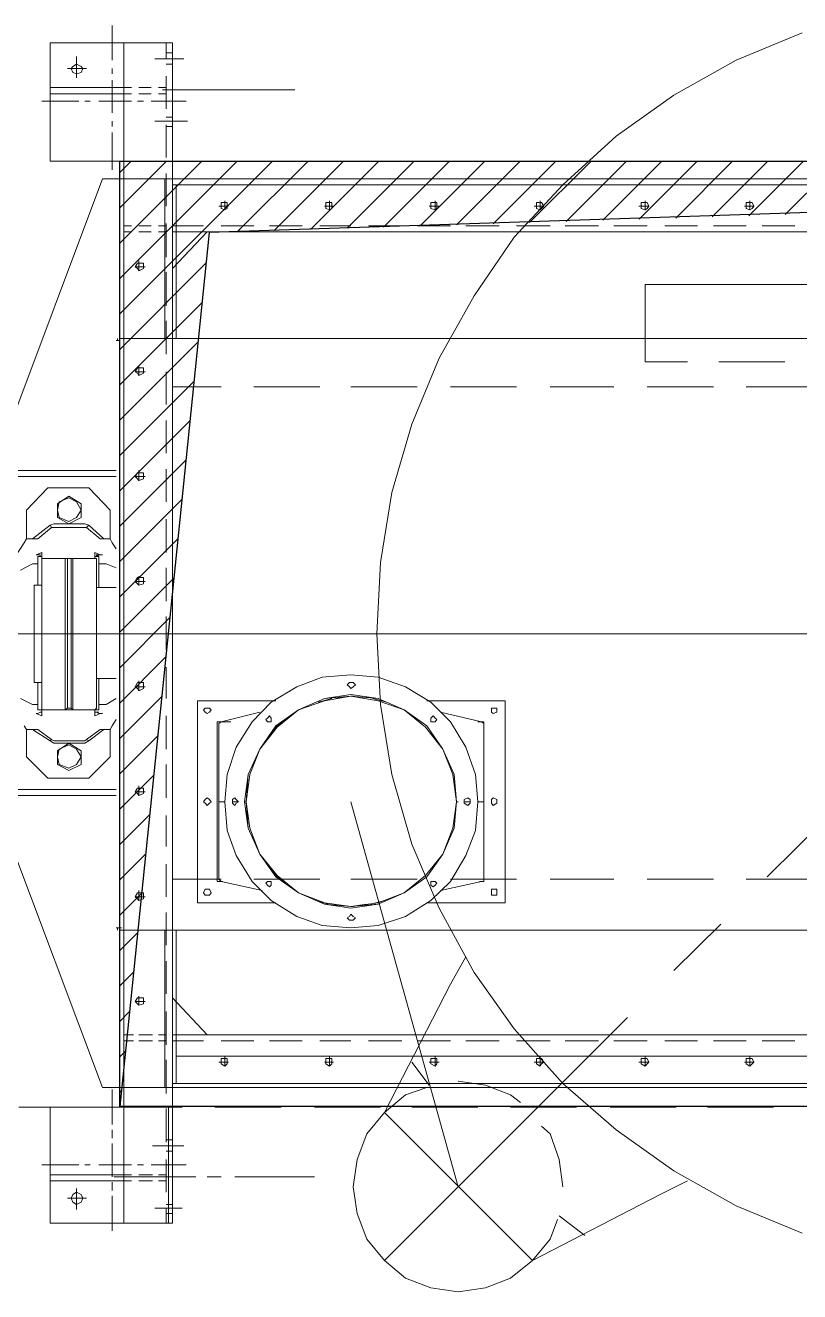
# Model space of a CAD drawing. Header units: millimetres. Extents: x 3220 to 226993, y 817 to 176024.
# Drawn here: x 43920 to 45394, y 163539 to 165950 of the extents above; entities that cross this region are included whole.
import ezdxf

# ---------------------------------------------------------------- set-up
doc = ezdxf.new("R2010")
doc.units = ezdxf.units.MM
doc.linetypes.add('AXES', pattern=[50.8, 31.75, -6.35, 6.35, -6.35])
doc.layers.add('Axe', color=1, linetype='AXES', lineweight=9)

# ---------------------------------------------------------------- blocks, each defined once
blk = doc.blocks.new("SYST7ME D'AXE")
at = {"layer": 'Axe', "ltscale": 15}
blk.add_line((-500, 9000), (15500, 9000), dxfattribs=at)
blk = doc.blocks.new('Level 0m')
h = blk.add_hatch()
h.set_pattern_fill('ANSI31', color=256, scale=15)
h.paths.add_polyline_path([(3392.2, -9000), (3300, -9000), (3300, -9900)])
h.paths.add_polyline_path([(3470.4, -8235.8), (6000, -8157.4), (6000, -8100), (3300, -8100), (3300, -9000), (3392.2, -9000)])
h.paths.add_polyline_path([(7550, -8100), (6000, -8100), (6000, -8157.4)])
blk.add_lwpolyline([(3300, -8100), (7550, -8100), (7550, -9900), (3300, -9900)], close=True)
blk.add_lwpolyline([(7550, -8100), (3470.4, -8235.8), (3300, -9900)])
blk.add_blockref("SYST7ME D'AXE", (0, -18000))
blk = doc.blocks.new('ligne melange T')
at = {"color": 7, "linetype": 'Continuous', "lineweight": 15, "true_color": 0x000007}
for points in [[(-867.2, 4263.1), (-867.2, 263.3)], [(862.9, 263.3), (862.9, 3629.5)], [(803.6, 2262.5), (803.6, 270.5)], [(-666.2, 1763.4), (-666.2, 1163.1), (-518.6, 1163.1)], [(-563.4, 163.5), (-563.4, 1678), (-563.4, 1678)], [(563.4, 163.5), (563.4, 1678), (563.4, 1678)], [(-518.6, 1429.2), (-518.6, 1303.4)], [(-518.6, 1244.1), (-518.6, 1163.1), (-518.6, 1163.1)], [(126.6, 896.9), (126.6, 747.9)], [(511.4, 896.9), (126.6, 896.9)], [(511.4, 747.9), (511.4, 896.9)], [(167.1, 852), (148.3, 773.9)], [(167.1, 852), (170, 856.4), (319, 856.4)], [(167.1, 856.4), (167.1, 844.8), (167.1, 844.8)], [(470.9, 856.4), (167.1, 856.4)], [(319, 844.8), (319, 856.4)], [(466.5, 856.4), (319, 856.4)], [(319, 856.4), (319, 844.8)], [(488.2, 773.9), (470.9, 852), (470.9, 856.4), (466.5, 856.4)], [(470.9, 852), (470.9, 856.4)], [(470.9, 852), (470.9, 856.4)], [(470.9, 847.7), (470.9, 856.4)], [(319, 818.8), (319, 830.3)], [(319, 830.3), (319, 818.8)], [(319, 804.3), (266.9, 800), (219.2, 778.3), (174.3, 747.9), (143.9, 704.5), (122.2, 655.3), (115, 603.2), (122.2, 552.6), (143.9, 503.4), (174.3, 460), (219.2, 429.6), (266.9, 407.9), (319, 400.7)], [(319, 804.3), (266.9, 797.1), (219.2, 778.3), (177.2, 745), (143.9, 704.5), (126.6, 655.3), (117.9, 603.2), (126.6, 552.6), (143.9, 503.4), (177.2, 462.9), (219.2, 429.6), (266.9, 410.8), (319, 403.6)], [(319, 804.3), (319, 807.2)], [(319, 804.3), (319, 807.2)], [(319, 403.6), (369.6, 410.8), (418.8, 429.6), (459.3, 462.9), (492.6, 503.4), (511.4, 552.6), (518.6, 603.2), (511.4, 655.3), (492.6, 704.5), (459.3, 745), (418.8, 778.3), (369.6, 797.1), (319, 804.3)], [(319, 400.7), (369.6, 407.9), (418.8, 429.6), (462.2, 460), (492.6, 503.4), (514.3, 552.6), (521.5, 603.2), (514.3, 655.3), (492.6, 704.5), (462.2, 747.9), (418.8, 778.3), (369.6, 800), (319, 804.3)], [(122.2, 645.2), (129.5, 671.2)], [(507, 666.9), (514.3, 640.8)], [(514.3, 633.6), (518.6, 603.2)], [(117.9, 603.2), (117.9, 607.6)], [(122.2, 574.3), (117.9, 603.2)], [(518.6, 603.2), (518.6, 607.6)], [(129.5, 541), (122.2, 567.1)], [(514.3, 559.8), (507, 536.7)], [(126.6, 460), (126.6, 311)], [(511.4, 311), (511.4, 460)], [(148.3, 429.6), (167.1, 355.9), (170, 351.5)], [(470.9, 355.9), (488.2, 434)], [(319, 400.7), (319, 403.6)], [(319, 403.6), (319, 400.7)], [(319, 377.6), (319, 389.1)], [(319, 389.1), (319, 377.6)], [(167.1, 374.7), (167.1, 348.6), (470.9, 348.6)], [(319, 351.5), (319, 363.1)], [(319, 363.1), (319, 351.5)], [(170, 351.5), (319, 351.5)], [(470.9, 355.9), (466.5, 351.5), (319, 351.5)], [(470.9, 348.6), (470.9, 358.8)], [(470.9, 348.6), (470.9, 355.9)], [(470.9, 348.6), (470.9, 355.9)], [(126.6, 311), (511.4, 311)], [(-855.7, 263.3), (-855.7, 270.5)], [(-855.7, 270.5), (-563.4, 270.5), (-563.4, 270.5)], [(563.4, 270.5), (855.7, 270.5), (855.7, 270.5)], [(855.7, 270.5), (855.7, 263.3)], [(-867.2, 263.3), (-867.2, 248.8)], [(-563.4, 263.3), (-867.2, 263.3), (-867.2, 263.3)], [(-563.4, 248.8), (-867.2, 248.8), (-867.2, 248.8)], [(-867.2, 248.8), (-867.2, 130.2), (-381.2, -52.1), (-311.7, -52.1)], [(307.4, -52.1), (378.3, -52.1), (862.9, 130.2), (862.9, 248.8)], [(563.4, 263.3), (862.9, 263.3), (862.9, 263.3)], [(563.4, 248.8), (862.9, 248.8), (862.9, 248.8)], [(862.9, 263.3), (862.9, 248.8)], [(-563.4, 163.5), (-563.4, 166.4), (-563.4, 166.4)], [(-563.4, 163.5), (-563.4, 166.4)], [(-563.4, 163.5), (559.1, 163.5), (559.1, 163.5)], [(-563.4, 159.1), (-559.1, 159.1), (-559.1, 159.1)], [(-559.1, 159.1), (-559.1, 163.5)], [(-559.1, 159.1), (-559.1, 156.2)], [(-300.2, -52.1), (-311.7, -52.1), (-311.7, 156.2)], [(-300.2, -52.1), (-300.2, 156.2), (-300.2, 156.2)], [(-174.3, 149), (-181.5, 144.7), (-181.5, 125.9), (-203.2, 99.8), (-203.2, 37.6)], [(-174.3, 149), (-162.7, 156.2)], [(-133.8, 123), (-133.8, 137.4), (-126.6, 156.2)], [(-89, 118.6), (-89, 156.2)], [(84.6, 156.2), (84.6, 118.6)], [(122.2, 156.2), (133.8, 137.4), (133.8, 133.1)], [(203.2, 37.6), (203.2, 96.9), (200.4, 99.8), (181.5, 125.9), (181.5, 144.7), (174.3, 149), (162.7, 156.2)], [(307.4, -52.1), (295.8, -52.1), (295.8, 156.2)], [(307.4, -52.1), (307.4, 156.2), (307.4, 156.2)], [(559.1, 163.5), (559.1, 166.4), (559.1, 166.4)], [(559.1, 163.5), (559.1, 166.4)], [(559.1, 163.5), (563.4, 163.5)], [(559.1, 159.1), (559.1, 163.5)], [(559.1, 159.1), (563.4, 159.1)], [(559.1, 156.2), (559.1, 159.1), (559.1, 159.1)], [(-236.5, 144.7), (-278.5, 104.2), (-278.5, 26), (-236.5, -14.5)], [(-181.5, 144.7), (-236.5, 144.7)], [(-181.5, 133.1), (-207.6, 104.2)], [(-151.2, 125.9), (-155.5, 115.7), (-143.9, 115.7)], [(-151.2, 125.9), (-151.2, 130.2)], [(-151.2, 123), (-151.2, 125.9)], [(-151.2, 123), (-151.2, 125.9)], [(-151.2, 123), (-151.2, 125.9)], [(-148.3, 115.7), (-148.3, 118.6), (-151.2, 123)], [(-151.2, 123), (-151.2, 118.6), (-148.3, 118.6)], [(-148.3, 115.7), (-148.3, 123), (-133.8, 123)], [(-148.3, 118.6), (-148.3, 123)], [(-133.8, 123), (-89, 123)], [(84.6, 123), (133.8, 123)], [(133.8, 133.1), (133.8, 123), (143.9, 123)], [(143.9, 115.7), (155.5, 115.7), (151.2, 125.9)], [(148.3, 115.7), (143.9, 115.7), (143.9, 123)], [(151.2, 123), (148.3, 118.6), (148.3, 115.7)], [(148.3, 118.6), (151.2, 123), (151.2, 123)], [(148.3, 118.6), (148.3, 123)], [(151.2, 125.9), (151.2, 130.2)], [(151.2, 123), (151.2, 125.9)], [(151.2, 125.9), (151.2, 123)], [(151.2, 123), (151.2, 125.9)], [(274.1, 26), (274.1, 104.2), (233.6, 144.7), (181.5, 144.7)], [(200.4, 33.3), (203.2, 30.4), (207.6, 37.6), (207.6, 96.9), (203.2, 104.2), (181.5, 133.1)], [(-203.2, 99.8), (-207.6, 104.2), (-210.5, 96.9), (-210.5, 37.6), (-207.6, 30.4), (-181.5, -2.9)], [(-148.3, 118.6), (-148.3, 115.7), (-143.9, 115.7)], [(-143.9, 115.7), (-143.9, 118.6), (-143.9, 118.6)], [(-143.9, 115.7), (-143.9, 118.6)], [(-143.9, 115.7), (-143.9, 118.6)], [(-143.9, 115.7), (-143.9, 118.6)], [(141, 118.6), (-143.9, 118.6)], [(-143.9, 118.6), (-143.9, 73.8), (-143.9, 73.8)], [(143.9, 115.7), (141, 118.6), (141, 118.6)], [(143.9, 115.7), (143.9, 118.6)], [(143.9, 115.7), (143.9, 118.6)], [(143.9, 115.7), (143.9, 118.6)], [(143.9, 115.7), (143.9, 118.6)], [(143.9, 115.7), (143.9, 73.8)], [(148.3, 118.6), (148.3, 115.7), (148.3, 115.7)], [(200.4, 99.8), (203.2, 104.2)], [(-248.1, 89.7), (-262.6, 66.5), (-248.1, 44.8), (-222.1, 44.8)], [(-248.1, 89.7), (-222.1, 89.7), (-222.1, 89.7)], [(-222.1, 44.8), (-210.5, 66.5), (-222.1, 89.7)], [(-143.9, 73.8), (-143.9, 59.3)], [(143.9, 73.8), (-143.9, 73.8)], [(-143.9, 70.9), (-143.9, 73.8)], [(143.9, 73.8), (141, 70.9), (141, 70.9)], [(143.9, 59.3), (143.9, 73.8)], [(222.1, 89.7), (207.6, 66.5), (222.1, 44.8), (248.1, 44.8)], [(222.1, 89.7), (248.1, 89.7), (248.1, 89.7)], [(248.1, 44.8), (259.7, 66.5), (248.1, 89.7)], [(141, 70.9), (-143.9, 70.9)], [(-143.9, 63.6), (-143.9, 70.9), (-143.9, 70.9)], [(141, 63.6), (-143.9, 63.6)], [(-143.9, 63.6), (-143.9, 14.5), (-143.9, 14.5)], [(143.9, 59.3), (-143.9, 59.3)], [(141, 70.9), (141, 63.6), (141, 63.6)], [(141, 63.6), (143.9, 59.3), (143.9, 14.5)], [(-203.2, 33.3), (-207.6, 30.4)], [(-203.2, 37.6), (-203.2, 33.3), (-181.5, 7.2)], [(174.3, -18.8), (181.5, -14.5), (181.5, 7.2), (200.4, 33.3), (203.2, 37.6)], [(181.5, -2.9), (203.2, 30.4), (203.2, 30.4)], [(274.1, 26), (233.6, -14.5)], [(-181.5, 7.2), (-181.5, -14.5), (-174.3, -18.8), (-133.8, -44.8), (-129.5, -47.7)], [(-151.2, 4.3), (-155.5, 14.5), (-143.9, 14.5)], [(-148.3, 11.6), (-151.2, 11.6), (-151.2, 7.2)], [(-151.2, 7.2), (-151.2, 11.6)], [(-151.2, 4.3), (-151.2, 7.2)], [(-151.2, 7.2), (-151.2, 4.3)], [(-151.2, 4.3), (-151.2, 7.2)], [(-148.3, 11.6), (-148.3, 14.5)], [(-148.3, 11.6), (-148.3, 14.5)], [(-133.8, 7.2), (-148.3, 7.2), (-148.3, 14.5)], [(-148.3, 14.5), (-143.9, 14.5), (-143.9, 14.5)], [(-148.3, 14.5), (-148.3, 11.6)], [(-143.9, 14.5), (-143.9, 18.8)], [(-143.9, 14.5), (-143.9, 18.8)], [(-143.9, 14.5), (-143.9, 18.8)], [(-143.9, 14.5), (-143.9, 18.8), (-143.9, 18.8)], [(141, 14.5), (-143.9, 14.5)], [(-133.8, 7.2), (-93.3, 7.2)], [(-122.2, -26), (-133.8, -2.9), (-133.8, 7.2)], [(-93.3, 14.5), (-93.3, 0), (-89, 0)], [(-93.3, 0), (91.9, 0)], [(89, 0), (-89, 0)], [(91.9, 14.5), (91.9, 0), (89, 0)], [(91.9, 7.2), (133.8, 7.2)], [(133.8, 7.2), (133.8, -2.9), (122.2, -26)], [(143.9, 14.5), (143.9, 7.2), (133.8, 7.2)], [(141, 14.5), (143.9, 14.5), (143.9, 14.5)], [(143.9, 14.5), (143.9, 18.8)], [(143.9, 14.5), (143.9, 18.8)], [(143.9, 14.5), (143.9, 18.8)], [(143.9, 14.5), (143.9, 18.8)], [(148.3, 14.5), (143.9, 14.5)], [(143.9, 14.5), (155.5, 14.5), (151.2, 4.3)], [(148.3, 11.6), (148.3, 14.5)], [(148.3, 11.6), (148.3, 14.5)], [(148.3, 14.5), (148.3, 11.6), (151.2, 7.2)], [(148.3, 11.6), (148.3, 14.5)], [(151.2, 7.2), (148.3, 11.6)], [(151.2, 4.3), (151.2, 7.2)], [(151.2, 4.3), (151.2, 7.2)], [(151.2, 4.3), (151.2, 7.2)], [(-236.5, -14.5), (-181.5, -14.5)], [(181.5, -14.5), (233.6, -14.5)]]:
    blk.add_lwpolyline(points, dxfattribs=at)
at = {"color": 7, "linetype": 'Continuous', "lineweight": 5, "true_color": 0x000007}
for points in [[(-855.7, 263.3), (-855.7, 4263.1)], [(-766, 263.3), (-766, 4263.1), (-766, 4263.1)], [(763.1, 263.3), (763.1, 4263.1)], [(855.7, 263.3), (855.7, 4263.1)], [(-1145, 1462.5), (-1092.9, 1336.6), (-1026.3, 1218), (-948.2, 1108.1), (-855.7, 1006.8), (-755.8, 914.2), (-644.5, 837.6), (-525.8, 771), (-400, 719), (-269.8, 681.3), (-136.7, 659.6), (-0.7, 652.4), (133.8, 659.6), (266.9, 681.3), (400, 719), (521.5, 771), (644.5, 837.6), (751.5, 914.2), (855.7, 1006.8), (943.9, 1108.1), (1022, 1218), (1088.6, 1336.6), (1140.6, 1462.5)], [(-470.9, 1481.3), (-470.9, 1355.4)], [(466.5, 1481.3), (466.5, 1355.4)], [(-777.5, 1385.8), (-777.5, 1448)], [(774.6, 1385.8), (774.6, 1448)], [(-777.5, 1293.2), (-777.5, 1355.4)], [(774.6, 1293.2), (774.6, 1355.4)], [(-470.9, 1293.2), (-470.9, 1167.4)], [(466.5, 1293.2), (466.5, 1167.4)], [(-777.5, 1200.7), (-777.5, 1262.9)], [(774.6, 1200.7), (774.6, 1262.9)], [(1066.9, 1192), (1040.8, 1244.1)], [(1192.7, 949), (1066.9, 1192), (1066.9, 1192)], [(-777.5, 1103.7), (-777.5, 1167.4)], [(774.6, 1103.7), (774.6, 1167.4)], [(-470.9, 1103.7), (-470.9, 982.2)], [(466.5, 1103.7), (466.5, 982.2)], [(-777.5, 1011.2), (-777.5, 1074.8)], [(774.6, 1011.2), (774.6, 1074.8)], [(1107.4, 999.6), (1145, 1048.8)], [(1052.4, 1006.8), (1000.3, 999.6), (951.1, 982.2), (936.7, 966.3)], [(1192.7, 949), (1152.2, 982.2), (1114.6, 996.7)], [(-777.5, 918.6), (-777.5, 982.2)], [(774.6, 918.6), (774.6, 982.2)], [(666.2, 792.7), (910.6, 666.9), (951.1, 633.6), (1000.3, 614.8), (1052.4, 607.6), (1103, 614.8), (1152.2, 633.6), (1192.7, 666.9), (1226, 707.4), (1244.8, 755.1), (1252, 807.2), (1244.8, 859.3), (1226, 907), (1192.7, 949)], [(-470.9, 918.6), (-470.9, 792.7)], [(466.5, 918.6), (466.5, 792.7)], [(891.8, 925.8), (877.4, 907), (858.5, 859.3), (851.3, 807.2)], [(-777.5, 821.7), (-777.5, 885.3)], [(774.6, 821.7), (774.6, 885.3)], [(666.2, 792.7), (614.1, 821.7)], [(-777.5, 729.1), (-777.5, 792.7)], [(774.6, 729.1), (774.6, 792.7)], [(815.1, 719), (858.5, 752.2), (858.5, 752.2)], [(862.9, 747.9), (877.4, 707.4), (910.6, 666.9)], [(-470.9, 729.1), (-470.9, 603.2)], [(466.5, 729.1), (466.5, 603.2)], [(-777.5, 636.5), (-777.5, 700.1)], [(774.6, 636.5), (774.6, 700.1)], [(-777.5, 543.9), (-777.5, 603.2)], [(774.6, 543.9), (774.6, 603.2)], [(-470.9, 543.9), (-470.9, 418.1)], [(466.5, 543.9), (466.5, 418.1)], [(-777.5, 448.4), (-777.5, 510.6)], [(774.6, 448.4), (774.6, 510.6)], [(-777.5, 355.9), (-777.5, 418.1)], [(774.6, 355.9), (774.6, 418.1)], [(-470.9, 355.9), (-470.9, 263.3), (-470.9, 263.3)], [(466.5, 355.9), (466.5, 263.3), (466.5, 263.3)], [(-777.5, 263.3), (-777.5, 322.6)], [(-766, 329.8), (-696.5, 263.3), (-696.5, 263.3)], [(763.1, 329.8), (692.2, 263.3)], [(774.6, 263.3), (774.6, 322.6)], [(1121.8, 263.3), (-1126.2, 263.3)], [(-1095.8, 251.7), (-1126.2, 251.7), (-1126.2, 251.7)], [(-1000.3, 251.7), (-1062.5, 251.7)], [(-1040.8, 251.7), (-1040.8, 237.2)], [(-1029.2, 251.7), (-1029.2, 237.2)], [(-907.7, 251.7), (-969.9, 251.7)], [(-900.5, 263.3), (-900.5, 241.6)], [(-815.1, 251.7), (-877.4, 251.7)], [(-718.2, 251.7), (-781.9, 251.7)], [(-777.5, 251.7), (-777.5, 237.2)], [(-766, 251.7), (-766, 237.2)], [(-625.6, 251.7), (-689.3, 251.7)], [(-533.1, 251.7), (-596.7, 251.7)], [(-437.6, 251.7), (-499.8, 251.7)], [(-407.2, 263.3), (-470.9, 263.3), (-470.9, 263.3)], [(-345, 251.7), (-407.2, 251.7)], [(-219.2, 263.3), (-345, 263.3)], [(-252.4, 251.7), (-314.6, 251.7)], [(-155.5, 251.7), (-219.2, 251.7)], [(-34, 263.3), (-155.5, 263.3)], [(-62.9, 251.7), (-126.6, 251.7)], [(29.7, 251.7), (-34, 251.7)], [(155.5, 263.3), (29.7, 263.3)], [(122.2, 251.7), (62.9, 251.7)], [(219.2, 251.7), (155.5, 251.7)], [(345, 263.3), (219.2, 263.3)], [(311.7, 251.7), (248.1, 251.7)], [(404.3, 251.7), (345, 251.7)], [(466.5, 263.3), (404.3, 263.3)], [(499.8, 251.7), (437.6, 251.7)], [(592.4, 251.7), (530.2, 251.7)], [(685, 251.7), (622.8, 251.7)], [(781.9, 251.7), (718.2, 251.7)], [(763.1, 251.7), (763.1, 237.2)], [(774.6, 251.7), (774.6, 237.2)], [(874.5, 251.7), (810.8, 251.7)], [(1121.8, 256), (900.5, 256), (900.5, 251.7)], [(900.5, 251.7), (900.5, 237.2)], [(967, 251.7), (903.4, 251.7)], [(1062.5, 251.7), (1000.3, 251.7)], [(1029.2, 251.7), (1029.2, 237.2)], [(1040.8, 251.7), (1040.8, 237.2)], [(1121.8, 251.7), (1092.9, 251.7)], [(-1040.8, 222.8), (-1040.8, 199.6)], [(-1029.2, 222.8), (-1029.2, 199.6)], [(-900.5, 230), (-900.5, 204)], [(-777.5, 222.8), (-777.5, 199.6)], [(-766, 222.8), (-766, 199.6)], [(763.1, 225.7), (763.1, 199.6)], [(774.6, 225.7), (774.6, 199.6)], [(900.5, 225.7), (900.5, 199.6)], [(1029.2, 225.7), (1029.2, 199.6)], [(1040.8, 225.7), (1040.8, 199.6)], [(1121.8, 170.7), (-1126.2, 170.7)], [(-1040.8, 185.2), (-1040.8, 170.7), (-1040.8, 170.7)], [(-1029.2, 185.2), (-1029.2, 170.7), (-1029.2, 170.7)], [(-900.5, 192.4), (-900.5, 170.7), (-900.5, 170.7)], [(-777.5, 185.2), (-777.5, 170.7), (-777.5, 170.7)], [(-766, 185.2), (-766, 170.7), (-766, 170.7)], [(763.1, 189.5), (763.1, 170.7), (763.1, 170.7)], [(774.6, 189.5), (774.6, 170.7), (774.6, 170.7)], [(900.5, 185.2), (900.5, 170.7), (900.5, 170.7)], [(1029.2, 185.2), (1029.2, 170.7), (1029.2, 170.7)], [(1040.8, 185.2), (1040.8, 170.7), (1040.8, 170.7)]]:
    blk.add_lwpolyline(points, dxfattribs=at)
at = {"color": 1, "linetype": 'Continuous', "lineweight": 5, "true_color": 0x000001}
for points in [[(-0.7, 1863.2), (462.2, 1395.9)], [(-0.7, 1604.3), (-0.7, 1229.6)], [(-815.1, 1352.6), (-815.1, 1369.9), (-815.1, 1369.9)], [(-815.1, 1352.6), (-815.1, 1369.9), (-815.1, 1369.9)], [(803.6, 1362.7), (822.4, 1362.7)], [(803.6, 1362.7), (822.4, 1362.7)], [(815.1, 1352.6), (815.1, 1369.9)], [(815.1, 1352.6), (815.1, 1369.9)], [(551.9, 1307.7), (640.1, 1218)], [(-815.1, 1151.5), (-815.1, 1170.3), (-815.1, 1170.3)], [(-815.1, 1151.5), (-815.1, 1170.3), (-815.1, 1170.3)], [(-0.7, 1167.4), (-0.7, 1103.7)], [(803.6, 1163.1), (822.4, 1163.1)], [(803.6, 1163.1), (822.4, 1163.1)], [(815.1, 1151.5), (815.1, 1170.3)], [(815.1, 1151.5), (815.1, 1170.3)], [(729.8, 1129.8), (1192.7, 666.9), (1192.7, 666.9)], [(-0.7, 1041.5), (-0.7, 666.9)], [(-815.1, 951.8), (-815.1, 970.7), (-815.1, 970.7)], [(-815.1, 951.8), (-815.1, 970.7), (-815.1, 970.7)], [(815.1, 951.8), (815.1, 970.7)], [(815.1, 951.8), (815.1, 970.7)], [(803.6, 963.4), (822.4, 963.4)], [(803.6, 963.4), (822.4, 963.4)], [(1192.7, 949), (910.6, 666.9)], [(1052.4, 807.2), (319, 603.2), (319, 603.2)], [(-815.1, 752.2), (-815.1, 771), (-815.1, 771)], [(-815.1, 752.2), (-815.1, 771), (-815.1, 771)], [(803.6, 763.8), (822.4, 763.8)], [(803.6, 763.8), (822.4, 763.8)], [(815.1, 752.2), (815.1, 771)], [(815.1, 752.2), (815.1, 771)], [(-0.7, 603.2), (-0.7, 541)], [(-807.9, 562.7), (-825.3, 562.7)], [(-807.9, 562.7), (-825.3, 562.7)], [(-815.1, 552.6), (-815.1, 570)], [(-815.1, 552.6), (-815.1, 570)], [(815.1, 552.6), (815.1, 570), (815.1, 570)], [(815.1, 552.6), (815.1, 570), (815.1, 570)], [(1033.6, 533.8), (1033.6, 381.9)], [(-1036.5, 496.2), (-1036.5, 244.5), (-1036.5, 244.5)], [(-0.7, 481.7), (-0.7, 123), (-0.7, 123)], [(-815.1, 351.5), (-815.1, 370.3), (-815.1, 370.3)], [(-815.1, 351.5), (-815.1, 370.3), (-815.1, 370.3)], [(803.6, 363.1), (822.4, 363.1)], [(803.6, 363.1), (822.4, 363.1)], [(815.1, 351.5), (815.1, 370.3)], [(815.1, 351.5), (815.1, 370.3)], [(1033.6, 355.9), (1033.6, 329.8)], [(-977.2, 292.2), (-977.2, 230), (-977.2, 230)], [(1033.6, 308.1), (1033.6, 151.9), (1033.6, 151.9)], [(-1095.8, 230), (-1095.8, 285)], [(-1014.8, 222.8), (-1014.8, 289.3), (-1014.8, 289.3)], [(974.3, 285), (974.3, 225.7), (974.3, 225.7)], [(1010.4, 222.8), (1010.4, 289.3), (1010.4, 289.3)], [(1092.9, 230), (1092.9, 282.1), (1092.9, 282.1)], [(-977.2, 230), (-977.2, 263.3)], [(1033.6, 225.7), (1033.6, 196.7), (1033.6, 196.7)], [(-1014.8, 196.7), (-1014.8, 208.3)], [(-692.2, 199.6), (-711, 199.6)], [(-699.4, 192.4), (-699.4, 211.2)], [(-492.6, 199.6), (-511.4, 199.6)], [(-499.8, 192.4), (-499.8, 211.2)], [(-292.9, 199.6), (-311.7, 199.6)], [(-300.2, 192.4), (-300.2, 211.2)], [(-110.7, 199.6), (-93.3, 199.6)], [(-100.5, 192.4), (-100.5, 211.2)], [(89, 199.6), (107.8, 199.6)], [(100.5, 192.4), (100.5, 211.2)], [(288.6, 199.6), (307.4, 199.6)], [(300.2, 192.4), (300.2, 211.2)], [(488.2, 199.6), (507, 199.6)], [(499.8, 192.4), (499.8, 211.2)], [(689.3, 199.6), (706.7, 199.6)], [(699.4, 192.4), (699.4, 211.2)], [(1010.4, 196.7), (1010.4, 208.3)], [(-1014.8, 123), (-1014.8, 185.2)], [(1010.4, 123), (1010.4, 185.2)], [(-1159.4, 149), (-1092.9, 149)], [(-1077, 149), (-1066.9, 149)], [(-1055.3, 149), (-993.1, 149)], [(-977.2, 149), (-967, 149)], [(-955.5, 149), (-884.6, 149), (-884.6, 149)], [(867.2, 149), (933.8, 149)], [(943.9, 149), (959.8, 149)], [(969.9, 149), (1033.6, 149)], [(1043.7, 149), (1059.6, 149)], [(1069.7, 149), (1136.3, 149), (1136.3, 149)], [(-1077, 63.6), (-1077, 99.8)], [(-1014.8, 96.9), (-1014.8, 107)], [(1010.4, 96.9), (1010.4, 107)], [(1074.1, 63.6), (1074.1, 99.8)], [(-1059.6, 81), (-1100.1, 81)], [(-1014.8, 14.5), (-1014.8, 85.3)], [(1010.4, 14.5), (1010.4, 85.3)], [(1055.3, 81), (1095.8, 81)]]:
    blk.add_lwpolyline(points, dxfattribs=at)
at = {"color": 11, "linetype": 'Continuous', "lineweight": 9, "true_color": 0x00000b}
for points in [[(-900.5, 1281.7), (-900.5, 1407.5)], [(900.5, 1281.7), (900.5, 1407.5)], [(-900.5, 1096.5), (-900.5, 1222.4)], [(900.5, 1096.5), (900.5, 1222.4)], [(-900.5, 907), (-900.5, 1032.9)], [(900.5, 907), (900.5, 1032.9)], [(-900.5, 719), (-900.5, 844.8)], [(900.5, 719), (900.5, 844.8)], [(-900.5, 533.8), (-900.5, 659.6)], [(900.5, 533.8), (900.5, 659.6)], [(-900.5, 344.3), (-900.5, 470.1)], [(900.5, 344.3), (900.5, 470.1)], [(-900.5, 159.1), (-900.5, 282.1)], [(-0.7, 263.3), (-0.7, 266.2)], [(900.5, 159.1), (900.5, 282.1)], [(-174.3, 263.3), (89, 263.3)], [(900.5, -28.9), (900.5, 96.9)]]:
    blk.add_lwpolyline(points, dxfattribs=at)
at = {"color": 5, "linetype": 'Continuous', "lineweight": 5, "true_color": 0x000005}
for points in [[(-0.7, 797.1), (-0.7, 1419.1)], [(-0.7, 543.9), (-0.7, 671.2)], [(-0.7, -52.1), (-0.7, 418.1)]]:
    blk.add_lwpolyline(points, dxfattribs=at)
at = {"color": 1, "linetype": 'Continuous', "lineweight": 5, "true_color": 0x000001}
for points in [[(-807.9, 1362.7), (-825.3, 1362.7)], [(-807.9, 1163.1), (-825.3, 1163.1)], [(-807.9, 963.4), (-825.3, 963.4)], [(-807.9, 763.8), (-825.3, 763.8)], [(803.6, 562.7), (822.4, 562.7)], [(-807.9, 363.1), (-825.3, 363.1)]]:
    blk.add_lwpolyline(points, close=True, dxfattribs=at)
at = {"color": 7, "linetype": 'Continuous', "lineweight": 5, "true_color": 0x000007}
for points in [[(-815.1, 1355.4), (-822.4, 1355.4), (-822.4, 1367), (-815.1, 1369.9), (-810.8, 1367), (-807.9, 1362.7), (-810.8, 1355.4)], [(-807.9, 1362.7), (-810.8, 1367), (-815.1, 1369.9), (-822.4, 1367), (-822.4, 1355.4), (-810.8, 1355.4)], [(822.4, 1362.7), (818, 1367), (815.1, 1369.9), (807.9, 1367), (807.9, 1355.4), (818, 1355.4)], [(815.1, 1355.4), (818, 1355.4), (822.4, 1362.7), (818, 1367), (815.1, 1369.9), (807.9, 1367), (807.9, 1355.4)], [(-815.1, 1155.8), (-822.4, 1155.8), (-822.4, 1167.4), (-815.1, 1170.3), (-810.8, 1167.4), (-807.9, 1163.1), (-810.8, 1155.8)], [(-807.9, 1163.1), (-810.8, 1167.4), (-815.1, 1170.3), (-822.4, 1167.4), (-822.4, 1155.8), (-810.8, 1155.8)], [(822.4, 1163.1), (818, 1167.4), (815.1, 1170.3), (807.9, 1167.4), (807.9, 1155.8), (818, 1155.8)], [(815.1, 1155.8), (818, 1155.8), (822.4, 1163.1), (818, 1167.4), (815.1, 1170.3), (807.9, 1167.4), (807.9, 1155.8)], [(-815.1, 956.2), (-822.4, 956.2), (-822.4, 966.3), (-815.1, 970.7), (-810.8, 966.3), (-807.9, 963.4), (-810.8, 956.2)], [(-807.9, 963.4), (-810.8, 966.3), (-815.1, 970.7), (-822.4, 966.3), (-822.4, 956.2), (-810.8, 956.2)], [(822.4, 963.4), (818, 966.3), (815.1, 970.7), (807.9, 966.3), (807.9, 956.2), (818, 956.2)], [(815.1, 956.2), (818, 956.2), (822.4, 963.4), (818, 966.3), (815.1, 970.7), (807.9, 966.3), (807.9, 956.2)], [(-815.1, 755.1), (-822.4, 755.1), (-822.4, 766.7), (-810.8, 766.7), (-807.9, 763.8), (-810.8, 755.1)], [(-807.9, 763.8), (-810.8, 766.7), (-822.4, 766.7), (-822.4, 755.1), (-810.8, 755.1)], [(822.4, 763.8), (818, 766.7), (807.9, 766.7), (807.9, 755.1), (818, 755.1)], [(815.1, 755.1), (818, 755.1), (822.4, 763.8), (818, 766.7), (807.9, 766.7), (807.9, 755.1)], [(-807.9, 562.7), (-810.8, 567.1), (-822.4, 567.1), (-822.4, 555.5), (-810.8, 555.5)], [(-815.1, 555.5), (-822.4, 555.5), (-822.4, 567.1), (-810.8, 567.1), (-807.9, 562.7), (-810.8, 555.5)], [(815.1, 555.5), (818, 555.5), (822.4, 562.7), (818, 567.1), (807.9, 567.1), (807.9, 555.5)], [(822.4, 562.7), (818, 567.1), (807.9, 567.1), (807.9, 555.5), (818, 555.5)], [(-815.1, 355.9), (-822.4, 355.9), (-822.4, 367.4), (-810.8, 367.4), (-807.9, 363.1), (-810.8, 355.9)], [(-807.9, 363.1), (-810.8, 367.4), (-822.4, 367.4), (-822.4, 355.9), (-810.8, 355.9)], [(822.4, 363.1), (818, 367.4), (807.9, 367.4), (807.9, 355.9), (818, 355.9)], [(815.1, 355.9), (818, 355.9), (822.4, 363.1), (818, 367.4), (807.9, 367.4), (807.9, 355.9)], [(-699.4, 192.4), (-706.7, 196.7), (-706.7, 208.3), (-696.5, 208.3), (-692.2, 199.6), (-696.5, 196.7)], [(-499.8, 192.4), (-507, 196.7), (-507, 208.3), (-496.9, 208.3), (-492.6, 199.6), (-496.9, 196.7)], [(-300.2, 192.4), (-307.4, 196.7), (-307.4, 208.3), (-295.8, 208.3), (-292.9, 199.6), (-295.8, 196.7)], [(-100.5, 192.4), (-96.2, 196.7), (-93.3, 199.6), (-96.2, 208.3), (-107.8, 208.3), (-107.8, 196.7)], [(100.5, 192.4), (103.4, 196.7), (107.8, 199.6), (103.4, 208.3), (91.9, 208.3), (91.9, 196.7)], [(300.2, 192.4), (303.1, 196.7), (307.4, 199.6), (303.1, 208.3), (292.9, 208.3), (292.9, 196.7)], [(499.8, 192.4), (504.1, 196.7), (507, 199.6), (504.1, 208.3), (492.6, 208.3), (492.6, 196.7)], [(699.4, 192.4), (703.8, 196.7), (706.7, 199.6), (703.8, 208.3), (692.2, 208.3), (692.2, 196.7)], [(-1066.9, 81), (-1069.7, 89.7), (-1077, 92.6), (-1081.3, 89.7), (-1085.7, 81), (-1081.3, 73.8), (-1077, 70.9), (-1069.7, 73.8)], [(1085.7, 81), (1081.3, 89.7), (1074.1, 92.6), (1066.9, 89.7), (1062.5, 81), (1066.9, 73.8), (1074.1, 70.9), (1081.3, 73.8)]]:
    blk.add_lwpolyline(points, close=True, dxfattribs=at)
at = {"color": 7, "linetype": 'Continuous', "lineweight": 15, "true_color": 0x000007}
for points in [[(151.2, 873.7), (148.3, 881), (141, 881), (141, 870.8), (148.3, 870.8)], [(326.2, 873.7), (321.9, 881), (314.6, 881), (311.7, 873.7), (314.6, 870.8), (321.9, 870.8)], [(496.9, 873.7), (496.9, 881), (485.3, 881), (485.3, 870.8), (496.9, 870.8)], [(559.1, 603.2), (554.8, 655.3), (537.4, 707.4), (507, 755.1), (470.9, 792.7), (421.7, 821.7), (373.9, 840.5), (319, 844.8), (266.9, 840.5), (214.8, 821.7), (167.1, 792.7), (129.5, 755.1), (100.5, 707.4), (81.7, 655.3), (77.4, 603.2), (81.7, 548.3), (100.5, 500.5), (129.5, 451.3), (167.1, 415.2), (214.8, 384.8), (266.9, 367.4), (319, 363.1), (373.9, 367.4), (421.7, 384.8), (470.9, 415.2), (507, 451.3), (537.4, 500.5), (554.8, 548.3)], [(326.2, 826), (321.9, 830.3), (314.6, 830.3), (311.7, 826), (314.6, 818.8), (321.9, 818.8)], [(518.6, 603.2), (514.3, 655.3), (492.6, 704.5), (459.3, 745), (418.8, 778.3), (369.6, 797.1), (319, 804.3), (266.9, 797.1), (219.2, 778.3), (177.2, 745), (143.9, 704.5), (122.2, 655.3), (117.9, 603.2), (122.2, 552.6), (143.9, 503.4), (177.2, 460), (219.2, 429.6), (266.9, 407.9), (319, 403.6), (369.6, 407.9), (418.8, 429.6), (459.3, 460), (492.6, 503.4), (514.3, 552.6)], [(167.1, 759.5), (167.1, 763.8), (162.7, 766.7), (159.8, 763.8), (155.5, 759.5), (159.8, 755.1), (167.1, 755.1)], [(481, 759.5), (478.1, 763.8), (473.8, 766.7), (470.9, 763.8), (470.9, 755.1), (478.1, 755.1)], [(103.4, 603.2), (100.5, 607.6), (96.2, 611.9), (91.9, 607.6), (91.9, 600.3), (96.2, 596), (100.5, 600.3)], [(544.6, 603.2), (544.6, 607.6), (540.3, 611.9), (537.4, 607.6), (533.1, 603.2), (537.4, 600.3), (540.3, 596), (544.6, 600.3)], [(167.1, 448.4), (167.1, 451.3), (159.8, 451.3), (155.5, 448.4), (159.8, 444.1), (162.7, 441.2), (167.1, 444.1)], [(481, 448.4), (478.1, 451.3), (470.9, 451.3), (470.9, 444.1), (473.8, 441.2), (478.1, 444.1)], [(326.2, 381.9), (321.9, 384.8), (319, 389.1), (314.6, 384.8), (311.7, 381.9), (314.6, 377.6), (321.9, 377.6)], [(151.2, 329.8), (148.3, 334.2), (143.9, 337.1), (141, 334.2), (141, 325.5), (143.9, 322.6), (148.3, 325.5)], [(326.2, 329.8), (321.9, 334.2), (319, 337.1), (314.6, 334.2), (311.7, 329.8), (314.6, 325.5), (319, 322.6), (321.9, 325.5)], [(496.9, 329.8), (496.9, 334.2), (492.6, 337.1), (485.3, 334.2), (485.3, 325.5), (492.6, 322.6), (496.9, 325.5)], [(-214.8, 66.5), (-222.1, 81), (-236.5, 89.7), (-252.4, 81), (-259.7, 66.5), (-252.4, 47.7), (-236.5, 44.8), (-222.1, 47.7)], [(255.3, 66.5), (248.1, 81), (233.6, 89.7), (219.2, 81), (210.5, 66.5), (219.2, 47.7), (233.6, 44.8), (248.1, 47.7)]]:
    blk.add_lwpolyline(points, close=True, dxfattribs=at)
at = {"color": 7, "linetype": 'Continuous', "lineweight": 20, "true_color": 0x000007}
for points in [[(-1126.2, 263.3), (-1126.2, 30.4), (-900.5, 30.4)], [(-1085.7, 263.3), (-1085.7, 251.7)], [(-1085.7, 263.3), (-1085.7, 251.7), (-1085.7, 251.7)], [(-984.4, 263.3), (-984.4, 251.7)], [(-984.4, 263.3), (-984.4, 251.7)], [(-967, 263.3), (-967, 251.7)], [(-967, 263.3), (-967, 251.7)], [(962.7, 263.3), (962.7, 251.7), (962.7, 251.7)], [(962.7, 263.3), (962.7, 251.7), (962.7, 251.7)], [(1085.7, 263.3), (1085.7, 251.7)], [(1085.7, 263.3), (1085.7, 251.7), (1085.7, 251.7)], [(1121.8, 170.7), (1121.8, 263.3), (1121.8, 263.3)], [(1121.8, 251.7), (1121.8, 30.4), (1121.8, 30.4)], [(-1040.8, 30.4), (-1029.2, 30.4), (-1029.2, 170.7)], [(-1040.8, 170.7), (-1040.8, 30.4), (-1040.8, 30.4)], [(-900.5, 170.7), (-900.5, 30.4), (-900.5, 30.4)], [(1040.8, 30.4), (1029.2, 30.4), (1029.2, 170.7)], [(1040.8, 170.7), (1040.8, 30.4), (1040.8, 30.4)], [(1121.8, 30.4), (900.5, 30.4), (900.5, 163.5)]]:
    blk.add_lwpolyline(points, dxfattribs=at)
for points in [[(-1126.2, 170.7), (-1126.2, 263.3)], [(-1107.4, 263.3), (-1107.4, 251.7)], [(984.4, 263.3), (984.4, 251.7)], [(1103, 263.3), (1103, 251.7)]]:
    blk.add_lwpolyline(points, close=True, dxfattribs=at)

msp = doc.modelspace()

# ---------------------------------------------------------------- block references
at = {"color": 2}
msp.add_blockref('Level 0m', (40800, 173791.8), dxfattribs=at)
at = {"color": 34, "rotation": 270}
msp.add_blockref('ligne melange T', (43936.8, 164791), dxfattribs=at)

doc.saveas('drawing.dxf')
